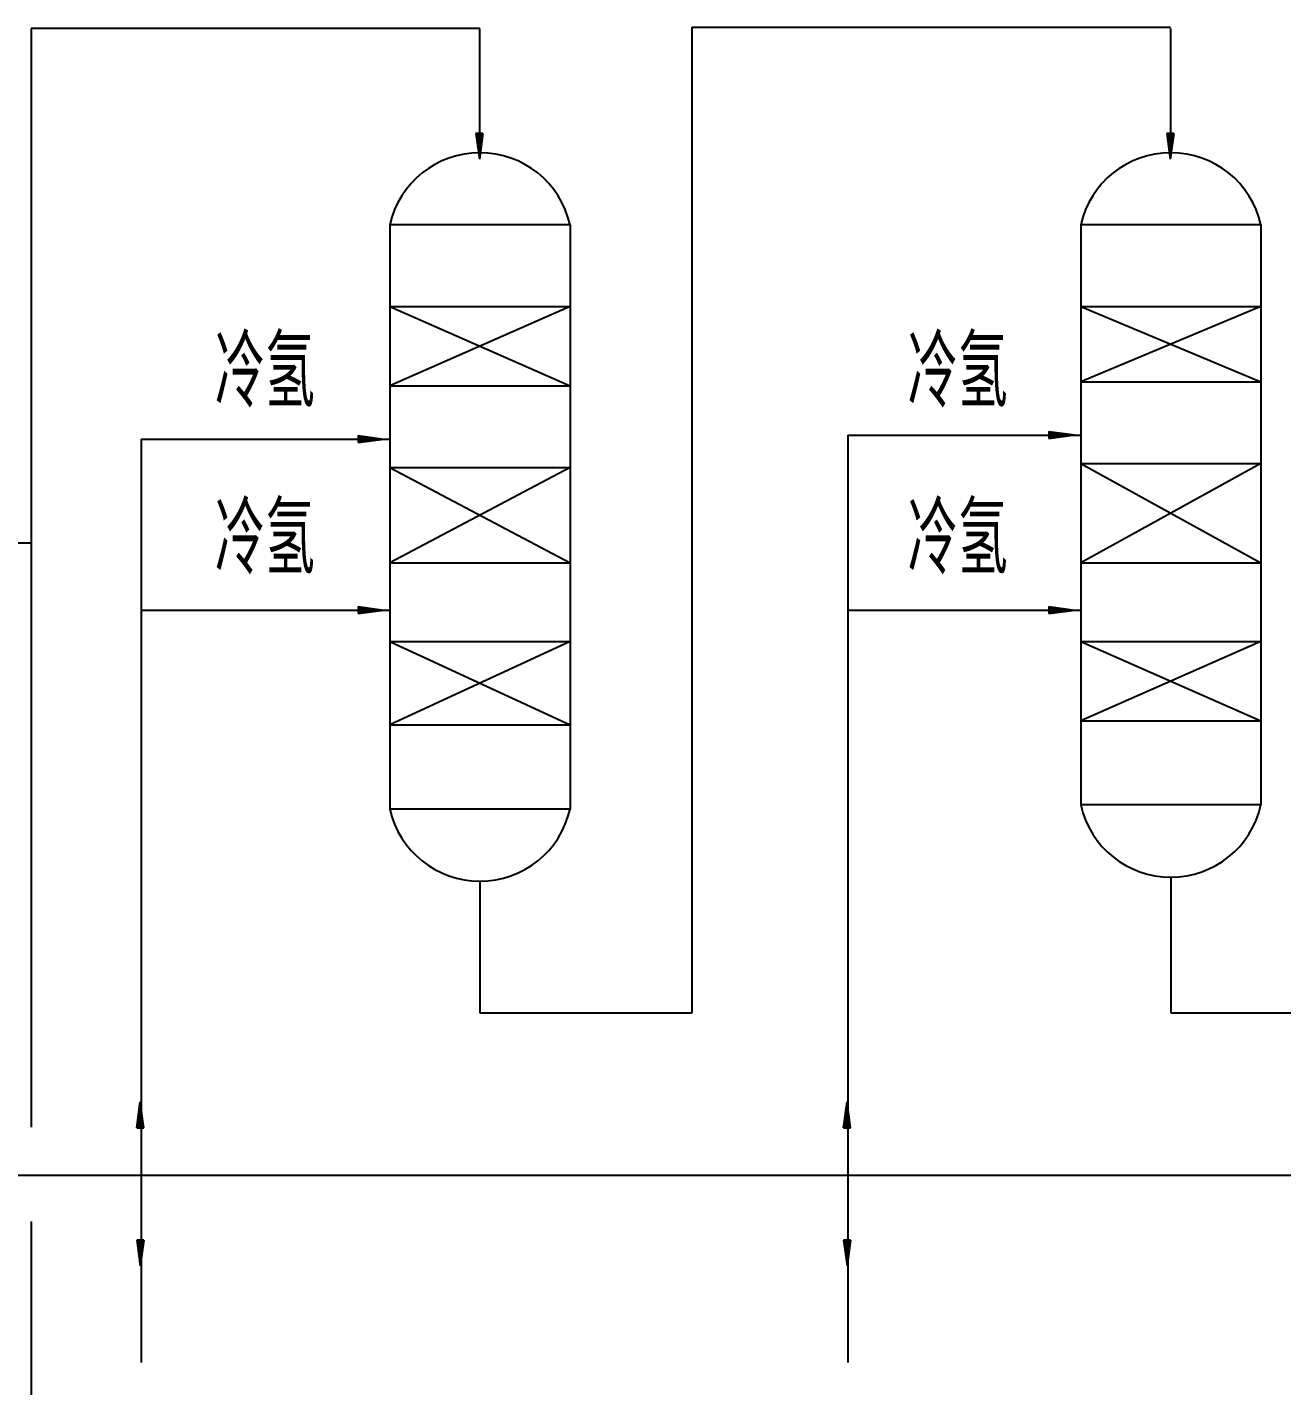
# Model space of a CAD drawing. Extents: x 0 to 420, y 0 to 297.
# Drawn here: x 146.5 to 234.2, y 128.9 to 223.9 of the extents above; entities that cross this region are included whole.
import ezdxf

# ---------------------------------------------------------------- set-up
doc = ezdxf.new("R2010")
doc.units = 0
doc.header["$LTSCALE"] = 300
doc.header["$MEASUREMENT"] = 0
doc.layers.get('0').update_dxf_attribs({"linetype": 'CONTINUOUS'})
doc.styles.get("Standard").update_dxf_attribs({"font": 'txt', "width": 0.62, "bigfont": 'hztxt'})

msp = doc.modelspace()

# ---------------------------------------------------------------- linework, layer by layer
for p, q in [((178.196, 223.763), (146.831, 223.763)), ((146.831, 223.763), (146.831, 146.989)), ((178.196, 215.083), (178.196, 223.763)), ((193.036, 154.967), (193.036, 223.855)), ((193.036, 223.855), (226.459, 223.855)), ((226.489, 215.083), (226.489, 223.763)), ((178.405, 216.422), (177.913, 216.422)), ((177.913, 216.422), (178.159, 214.626)), ((178.399, 216.377), (177.919, 216.377)), ((178.405, 216.332), (177.925, 216.332)), ((178.388, 216.294), (177.93, 216.294)), ((178.382, 216.249), (177.937, 216.249)), ((178.375, 216.204), (177.943, 216.204)), ((178.37, 216.166), (177.948, 216.166)), ((178.365, 216.127), (177.953, 216.127)), ((178.361, 216.102), (177.957, 216.102)), ((178.356, 216.063), (177.962, 216.063)), ((178.354, 216.05), (177.964, 216.05)), ((178.351, 216.025), (177.967, 216.025)), ((178.348, 216.006), (177.97, 216.006)), ((178.348, 216.006), (177.97, 216.006)), ((178.346, 215.986), (177.973, 215.986)), ((178.346, 215.986), (177.973, 215.986)), ((178.343, 215.967), (177.975, 215.967)), ((178.343, 215.967), (177.975, 215.967)), ((178.342, 215.961), (177.976, 215.961)), ((178.338, 215.929), (177.98, 215.929)), ((178.333, 215.897), (177.985, 215.897)), ((178.332, 215.884), (177.987, 215.884)), ((178.328, 215.858), (177.99, 215.858)), ((178.325, 215.839), (177.993, 215.839)), ((178.393, 216.332), (177.996, 216.332)), ((178.322, 215.813), (177.996, 215.813)), ((178.318, 215.781), (178.001, 215.781)), ((178.317, 215.775), (178.001, 215.775)), ((178.312, 215.743), (178.006, 215.743)), ((178.307, 215.705), (178.011, 215.705)), ((178.393, 216.332), (178.015, 216.332)), ((178.303, 215.679), (178.015, 215.679)), ((178.302, 215.666), (178.016, 215.666)), ((178.298, 215.641), (178.02, 215.641)), ((178.293, 215.602), (178.025, 215.602)), ((178.289, 215.57), (178.03, 215.57)), ((178.287, 215.557), (178.031, 215.557)), ((178.286, 215.551), (178.032, 215.551)), ((178.286, 215.551), (178.032, 215.551)), ((178.284, 215.538), (178.034, 215.538)), ((178.284, 215.538), (178.034, 215.538)), ((178.405, 216.422), (178.159, 214.626)), ((178.159, 216.418), (178.159, 214.626)), ((226.698, 216.422), (226.206, 216.422)), ((226.206, 216.422), (226.452, 214.626)), ((226.692, 216.377), (226.212, 216.377)), ((226.698, 216.332), (226.218, 216.332)), ((226.68, 216.294), (226.223, 216.294)), ((226.674, 216.249), (226.229, 216.249)), ((226.668, 216.204), (226.235, 216.204)), ((226.663, 216.166), (226.241, 216.166)), ((226.658, 216.127), (226.246, 216.127)), ((226.654, 216.102), (226.249, 216.102)), ((226.649, 216.063), (226.255, 216.063)), ((226.647, 216.05), (226.256, 216.05)), ((226.644, 216.025), (226.26, 216.025)), ((226.641, 216.006), (226.263, 216.006)), ((226.641, 216.006), (226.263, 216.006)), ((226.638, 215.986), (226.265, 215.986)), ((226.638, 215.986), (226.265, 215.986)), ((226.636, 215.967), (226.268, 215.967)), ((226.636, 215.967), (226.268, 215.967)), ((226.635, 215.961), (226.269, 215.961)), ((226.63, 215.929), (226.273, 215.929)), ((226.626, 215.897), (226.277, 215.897)), ((226.624, 215.884), (226.279, 215.884)), ((226.621, 215.858), (226.283, 215.858)), ((226.618, 215.839), (226.285, 215.839)), ((226.686, 216.332), (226.289, 216.332)), ((226.615, 215.813), (226.289, 215.813)), ((226.61, 215.781), (226.293, 215.781)), ((226.609, 215.775), (226.294, 215.775)), ((226.605, 215.743), (226.299, 215.743)), ((226.6, 215.705), (226.304, 215.705)), ((226.596, 215.679), (226.307, 215.679)), ((226.686, 216.332), (226.308, 216.332)), ((226.594, 215.666), (226.309, 215.666)), ((226.591, 215.641), (226.313, 215.641)), ((226.586, 215.602), (226.318, 215.602)), ((226.581, 215.57), (226.322, 215.57)), ((226.579, 215.557), (226.324, 215.557)), ((226.579, 215.551), (226.325, 215.551)), ((226.579, 215.551), (226.325, 215.551)), ((226.577, 215.538), (226.327, 215.538)), ((226.577, 215.538), (226.327, 215.538)), ((226.698, 216.422), (226.452, 214.626)), ((226.452, 216.418), (226.452, 214.626)), ((178.282, 215.519), (178.037, 215.519)), ((178.281, 215.513), (178.037, 215.513)), ((178.276, 215.481), (178.042, 215.481)), ((178.273, 215.455), (178.045, 215.455)), ((178.269, 215.429), (178.049, 215.429)), ((178.264, 215.391), (178.054, 215.391)), ((178.263, 215.385), (178.055, 215.385)), ((178.26, 215.365), (178.058, 215.365)), ((178.257, 215.34), (178.061, 215.34)), ((178.253, 215.314), (178.065, 215.314)), ((178.252, 215.301), (178.066, 215.301)), ((178.249, 215.282), (178.069, 215.282)), ((178.247, 215.269), (178.071, 215.269)), ((178.246, 215.257), (178.073, 215.257)), ((178.244, 215.244), (178.074, 215.244)), ((178.242, 215.231), (178.076, 215.231)), ((178.242, 215.231), (178.076, 215.231)), ((178.24, 215.218), (178.078, 215.218)), ((178.24, 215.218), (178.078, 215.218)), ((178.239, 215.205), (178.08, 215.205)), ((178.237, 215.193), (178.081, 215.193)), ((178.234, 215.173), (178.084, 215.173)), ((178.232, 215.161), (178.086, 215.161)), ((178.23, 215.141), (178.088, 215.141)), ((178.23, 215.141), (178.088, 215.141)), ((178.229, 215.135), (178.089, 215.135)), ((178.228, 215.128), (178.09, 215.128)), ((178.226, 215.116), (178.092, 215.116)), ((178.224, 215.103), (178.094, 215.103)), ((178.223, 215.09), (178.095, 215.09)), ((178.223, 215.09), (178.095, 215.09)), ((178.222, 215.084), (178.096, 215.084)), ((178.218, 215.058), (178.1, 215.058)), ((178.218, 215.058), (178.1, 215.058)), ((178.217, 215.052), (178.101, 215.052)), ((178.213, 215.02), (178.105, 215.02)), ((178.211, 215.007), (178.107, 215.007)), ((178.21, 214.994), (178.109, 214.994)), ((178.207, 214.975), (178.111, 214.975)), ((178.202, 214.936), (178.116, 214.936)), ((178.199, 214.917), (178.119, 214.917)), ((178.198, 214.911), (178.12, 214.911)), ((178.191, 214.86), (178.127, 214.86)), ((226.574, 215.519), (226.329, 215.519)), ((226.573, 215.513), (226.33, 215.513)), ((226.569, 215.481), (226.335, 215.481)), ((226.565, 215.455), (226.338, 215.455)), ((226.562, 215.429), (226.342, 215.429)), ((226.557, 215.391), (226.347, 215.391)), ((226.556, 215.385), (226.348, 215.385)), ((226.553, 215.365), (226.35, 215.365)), ((226.55, 215.34), (226.354, 215.34)), ((226.546, 215.314), (226.357, 215.314)), ((226.544, 215.301), (226.359, 215.301)), ((226.542, 215.282), (226.362, 215.282)), ((226.54, 215.269), (226.364, 215.269)), ((226.538, 215.257), (226.365, 215.257)), ((226.536, 215.244), (226.367, 215.244)), ((226.535, 215.231), (226.369, 215.231)), ((226.535, 215.231), (226.369, 215.231)), ((226.533, 215.218), (226.371, 215.218)), ((226.533, 215.218), (226.371, 215.218)), ((226.531, 215.205), (226.372, 215.205)), ((226.529, 215.193), (226.374, 215.193)), ((226.527, 215.173), (226.377, 215.173)), ((226.525, 215.161), (226.378, 215.161)), ((226.522, 215.141), (226.381, 215.141)), ((226.522, 215.141), (226.381, 215.141)), ((226.522, 215.135), (226.382, 215.135)), ((226.521, 215.128), (226.383, 215.128)), ((226.519, 215.116), (226.385, 215.116)), ((226.517, 215.103), (226.386, 215.103)), ((226.515, 215.09), (226.388, 215.09)), ((226.515, 215.09), (226.388, 215.09)), ((226.515, 215.084), (226.389, 215.084)), ((226.511, 215.058), (226.392, 215.058)), ((226.511, 215.058), (226.392, 215.058)), ((226.51, 215.052), (226.393, 215.052)), ((226.506, 215.02), (226.398, 215.02)), ((226.504, 215.007), (226.4, 215.007)), ((226.502, 214.994), (226.401, 214.994)), ((226.5, 214.975), (226.404, 214.975)), ((226.494, 214.936), (226.409, 214.936)), ((226.492, 214.917), (226.412, 214.917)), ((226.491, 214.911), (226.413, 214.911)), ((226.484, 214.86), (226.42, 214.86)), ((171.896, 210.038), (171.896, 169.217)), ((184.496, 210.038), (171.896, 210.038)), ((184.496, 210.038), (184.496, 169.217)), ((220.189, 210.038), (220.189, 169.497)), ((232.789, 210.038), (220.189, 210.038)), ((232.789, 210.038), (232.789, 169.497)), ((171.896, 204.334), (184.496, 204.334)), ((171.896, 204.334), (184.496, 198.792)), ((184.496, 204.334), (171.896, 198.792)), ((220.189, 204.334), (232.789, 204.334)), ((220.189, 204.334), (232.789, 199.072)), ((232.789, 204.334), (220.189, 199.072)), ((171.896, 198.792), (184.496, 198.792)), ((220.189, 199.072), (232.789, 199.072)), ((217.971, 195.6), (217.971, 195.107)), ((217.971, 195.6), (219.767, 195.354)), ((218.061, 195.6), (218.061, 195.12)), ((154.505, 195.066), (171.896, 195.066)), ((154.505, 195.066), (154.505, 130.54)), ((169.679, 195.32), (169.679, 194.827)), ((169.679, 195.32), (171.475, 195.073)), ((169.679, 194.827), (171.475, 195.073)), ((169.682, 195.073), (171.475, 195.073)), ((169.724, 195.313), (169.724, 194.833)), ((169.768, 195.32), (169.768, 194.839)), ((169.768, 195.307), (169.768, 194.929)), ((169.768, 195.307), (169.768, 194.91)), ((169.807, 195.302), (169.807, 194.845)), ((169.852, 195.296), (169.852, 194.851)), ((169.896, 195.29), (169.896, 194.857)), ((169.935, 195.284), (169.935, 194.862)), ((169.973, 195.279), (169.973, 194.868)), ((169.999, 195.276), (169.999, 194.871)), ((170.037, 195.27), (170.037, 194.876)), ((170.05, 195.269), (170.05, 194.878)), ((170.076, 195.265), (170.076, 194.882)), ((170.095, 195.263), (170.095, 194.884)), ((170.095, 195.263), (170.095, 194.884)), ((170.114, 195.26), (170.114, 194.887)), ((170.114, 195.26), (170.114, 194.887)), ((170.133, 195.257), (170.133, 194.889)), ((170.133, 195.257), (170.133, 194.889)), ((170.14, 195.256), (170.14, 194.89)), ((170.172, 195.252), (170.172, 194.895)), ((170.204, 195.248), (170.204, 194.899)), ((170.217, 195.246), (170.217, 194.901)), ((170.242, 195.242), (170.242, 194.904)), ((170.261, 195.24), (170.261, 194.907)), ((170.287, 195.236), (170.287, 194.911)), ((170.319, 195.232), (170.319, 194.915)), ((170.325, 195.231), (170.325, 194.916)), ((170.357, 195.227), (170.357, 194.92)), ((170.396, 195.221), (170.396, 194.925)), ((170.421, 195.218), (170.421, 194.929)), ((170.434, 195.216), (170.434, 194.931)), ((170.46, 195.212), (170.46, 194.934)), ((170.498, 195.207), (170.498, 194.939)), ((170.53, 195.203), (170.53, 194.944)), ((170.543, 195.201), (170.543, 194.946)), ((170.549, 195.2), (170.549, 194.947)), ((170.549, 195.2), (170.549, 194.947)), ((170.562, 195.198), (170.562, 194.948)), ((170.562, 195.198), (170.562, 194.948)), ((170.581, 195.196), (170.581, 194.951)), ((170.588, 195.195), (170.588, 194.952)), ((170.62, 195.191), (170.62, 194.956)), ((170.645, 195.187), (170.645, 194.96)), ((170.671, 195.184), (170.671, 194.963)), ((170.71, 195.178), (170.71, 194.968)), ((170.716, 195.177), (170.716, 194.969)), ((170.735, 195.175), (170.735, 194.972)), ((170.761, 195.171), (170.761, 194.975)), ((170.786, 195.168), (170.786, 194.979)), ((170.799, 195.166), (170.799, 194.981)), ((170.818, 195.163), (170.818, 194.983)), ((170.831, 195.162), (170.831, 194.985)), ((170.844, 195.16), (170.844, 194.987)), ((170.857, 195.158), (170.857, 194.989)), ((170.87, 195.156), (170.87, 194.99)), ((170.87, 195.156), (170.87, 194.99)), ((170.882, 195.155), (170.882, 194.992)), ((170.882, 195.155), (170.882, 194.992)), ((170.895, 195.153), (170.895, 194.994)), ((170.908, 195.151), (170.908, 194.996)), ((170.927, 195.148), (170.927, 194.998)), ((170.94, 195.147), (170.94, 195)), ((170.959, 195.144), (170.959, 195.003)), ((170.959, 195.144), (170.959, 195.003)), ((170.966, 195.143), (170.966, 195.004)), ((170.972, 195.142), (170.972, 195.004)), ((170.985, 195.141), (170.985, 195.006)), ((170.998, 195.139), (170.998, 195.008)), ((171.01, 195.137), (171.01, 195.01)), ((171.01, 195.137), (171.01, 195.01)), ((171.017, 195.136), (171.017, 195.011)), ((171.042, 195.133), (171.042, 195.014)), ((171.042, 195.133), (171.042, 195.014)), ((171.049, 195.132), (171.049, 195.015)), ((171.081, 195.127), (171.081, 195.019)), ((171.094, 195.126), (171.094, 195.021)), ((171.106, 195.124), (171.106, 195.023)), ((171.126, 195.121), (171.126, 195.026)), ((171.164, 195.116), (171.164, 195.031)), ((171.183, 195.113), (171.183, 195.033)), ((171.19, 195.112), (171.19, 195.034)), ((171.241, 195.105), (171.241, 195.041)), ((203.903, 195.346), (220.189, 195.346)), ((203.903, 195.346), (203.903, 130.54)), ((217.971, 195.107), (219.767, 195.354)), ((217.975, 195.354), (219.767, 195.354)), ((218.016, 195.594), (218.016, 195.114)), ((218.061, 195.588), (218.061, 195.21)), ((218.061, 195.588), (218.061, 195.191)), ((218.1, 195.582), (218.1, 195.125)), ((218.144, 195.576), (218.144, 195.131)), ((218.189, 195.57), (218.189, 195.137)), ((218.228, 195.565), (218.228, 195.142)), ((218.266, 195.559), (218.266, 195.148)), ((218.292, 195.556), (218.292, 195.151)), ((218.33, 195.551), (218.33, 195.157)), ((218.343, 195.549), (218.343, 195.158)), ((218.368, 195.545), (218.368, 195.162)), ((218.388, 195.543), (218.388, 195.164)), ((218.388, 195.543), (218.388, 195.164)), ((218.407, 195.54), (218.407, 195.167)), ((218.407, 195.54), (218.407, 195.167)), ((218.426, 195.538), (218.426, 195.17)), ((218.426, 195.538), (218.426, 195.17)), ((218.432, 195.537), (218.432, 195.171)), ((218.464, 195.532), (218.464, 195.175)), ((218.496, 195.528), (218.496, 195.179)), ((218.509, 195.526), (218.509, 195.181)), ((218.535, 195.523), (218.535, 195.185)), ((218.554, 195.52), (218.554, 195.187)), ((218.58, 195.516), (218.58, 195.191)), ((218.612, 195.512), (218.612, 195.195)), ((218.618, 195.511), (218.618, 195.196)), ((218.65, 195.507), (218.65, 195.2)), ((218.688, 195.502), (218.688, 195.206)), ((218.714, 195.498), (218.714, 195.209)), ((218.727, 195.496), (218.727, 195.211)), ((218.753, 195.493), (218.753, 195.214)), ((218.791, 195.487), (218.791, 195.22)), ((218.823, 195.483), (218.823, 195.224)), ((218.836, 195.481), (218.836, 195.226)), ((218.842, 195.48), (218.842, 195.227)), ((218.842, 195.48), (218.842, 195.227)), ((218.855, 195.479), (218.855, 195.229)), ((218.855, 195.479), (218.855, 195.229)), ((218.874, 195.476), (218.874, 195.231)), ((218.881, 195.475), (218.881, 195.232)), ((218.913, 195.471), (218.913, 195.236)), ((218.938, 195.467), (218.938, 195.24)), ((218.964, 195.464), (218.964, 195.243)), ((219.002, 195.459), (219.002, 195.249)), ((219.009, 195.458), (219.009, 195.25)), ((219.028, 195.455), (219.028, 195.252)), ((219.053, 195.451), (219.053, 195.256)), ((219.079, 195.448), (219.079, 195.259)), ((219.092, 195.446), (219.092, 195.261)), ((219.111, 195.444), (219.111, 195.264)), ((219.124, 195.442), (219.124, 195.265)), ((219.137, 195.44), (219.137, 195.267)), ((219.149, 195.438), (219.149, 195.269)), ((219.162, 195.437), (219.162, 195.271)), ((219.162, 195.437), (219.162, 195.271)), ((219.175, 195.435), (219.175, 195.272)), ((219.175, 195.435), (219.175, 195.272)), ((219.188, 195.433), (219.188, 195.274)), ((219.201, 195.431), (219.201, 195.276)), ((219.22, 195.429), (219.22, 195.279)), ((219.233, 195.427), (219.233, 195.28)), ((219.252, 195.424), (219.252, 195.283)), ((219.252, 195.424), (219.252, 195.283)), ((219.258, 195.423), (219.258, 195.284)), ((219.265, 195.423), (219.265, 195.285)), ((219.277, 195.421), (219.277, 195.286)), ((219.29, 195.419), (219.29, 195.288)), ((219.303, 195.417), (219.303, 195.29)), ((219.303, 195.417), (219.303, 195.29)), ((219.309, 195.416), (219.309, 195.291)), ((219.335, 195.413), (219.335, 195.294)), ((219.335, 195.413), (219.335, 195.294)), ((219.341, 195.412), (219.341, 195.295)), ((219.373, 195.408), (219.373, 195.3)), ((219.386, 195.406), (219.386, 195.301)), ((219.399, 195.404), (219.399, 195.303)), ((219.418, 195.401), (219.418, 195.306)), ((219.457, 195.396), (219.457, 195.311)), ((219.476, 195.394), (219.476, 195.314)), ((219.482, 195.393), (219.482, 195.315)), ((219.534, 195.386), (219.534, 195.322)), ((184.496, 193.089), (171.896, 186.427)), ((171.896, 193.089), (184.496, 186.427)), ((171.896, 193.089), (184.496, 193.089)), ((232.789, 193.37), (220.189, 186.427)), ((220.189, 193.37), (232.789, 186.427)), ((220.189, 193.37), (232.789, 193.37)), ((124.264, 187.816), (146.831, 187.816)), ((171.896, 186.427), (184.496, 186.427)), ((220.189, 186.427), (232.789, 186.427)), ((169.679, 183.364), (169.679, 182.872)), ((169.679, 183.364), (171.475, 183.118)), ((169.724, 183.358), (169.724, 182.878)), ((169.768, 183.364), (169.768, 182.884)), ((169.768, 183.352), (169.768, 182.974)), ((169.768, 183.352), (169.768, 182.955)), ((169.807, 183.347), (169.807, 182.889)), ((169.852, 183.34), (169.852, 182.895)), ((169.896, 183.334), (169.896, 182.901)), ((169.935, 183.329), (169.935, 182.907)), ((169.973, 183.324), (169.973, 182.912)), ((169.999, 183.32), (169.999, 182.915)), ((170.037, 183.315), (170.037, 182.921)), ((170.05, 183.313), (170.05, 182.923)), ((170.076, 183.31), (170.076, 182.926)), ((170.095, 183.307), (170.095, 182.929)), ((170.095, 183.307), (170.095, 182.929)), ((170.114, 183.304), (170.114, 182.931)), ((170.114, 183.304), (170.114, 182.931)), ((170.133, 183.302), (170.133, 182.934)), ((170.133, 183.302), (170.133, 182.934)), ((170.14, 183.301), (170.14, 182.935)), ((170.172, 183.296), (170.172, 182.939)), ((170.204, 183.292), (170.204, 182.944)), ((170.217, 183.29), (170.217, 182.945)), ((170.242, 183.287), (170.242, 182.949)), ((170.261, 183.284), (170.261, 182.951)), ((170.287, 183.281), (170.287, 182.955)), ((170.319, 183.276), (170.319, 182.959)), ((170.325, 183.275), (170.325, 182.96)), ((170.357, 183.271), (170.357, 182.965)), ((170.396, 183.266), (170.396, 182.97)), ((170.421, 183.262), (170.421, 182.973)), ((170.434, 183.26), (170.434, 182.975)), ((170.46, 183.257), (170.46, 182.979)), ((170.498, 183.252), (170.498, 182.984)), ((217.971, 183.364), (217.971, 182.872)), ((217.971, 183.364), (219.767, 183.118)), ((218.016, 183.358), (218.016, 182.878)), ((218.061, 183.364), (218.061, 182.884)), ((218.061, 183.352), (218.061, 182.974)), ((218.061, 183.352), (218.061, 182.955)), ((218.1, 183.347), (218.1, 182.889)), ((218.144, 183.34), (218.144, 182.895)), ((218.189, 183.334), (218.189, 182.901)), ((218.228, 183.329), (218.228, 182.907)), ((218.266, 183.324), (218.266, 182.912)), ((218.292, 183.32), (218.292, 182.915)), ((218.33, 183.315), (218.33, 182.921)), ((218.343, 183.313), (218.343, 182.923)), ((218.368, 183.31), (218.368, 182.926)), ((218.388, 183.307), (218.388, 182.929)), ((218.388, 183.307), (218.388, 182.929)), ((218.407, 183.304), (218.407, 182.931)), ((218.407, 183.304), (218.407, 182.931)), ((218.426, 183.302), (218.426, 182.934)), ((218.426, 183.302), (218.426, 182.934)), ((218.432, 183.301), (218.432, 182.935)), ((218.464, 183.296), (218.464, 182.939)), ((218.496, 183.292), (218.496, 182.944)), ((218.509, 183.29), (218.509, 182.945)), ((218.535, 183.287), (218.535, 182.949)), ((218.554, 183.284), (218.554, 182.951)), ((218.58, 183.281), (218.58, 182.955)), ((218.612, 183.276), (218.612, 182.959)), ((218.618, 183.275), (218.618, 182.96)), ((218.65, 183.271), (218.65, 182.965)), ((218.688, 183.266), (218.688, 182.97)), ((218.714, 183.262), (218.714, 182.973)), ((218.727, 183.26), (218.727, 182.975)), ((218.753, 183.257), (218.753, 182.979)), ((218.791, 183.252), (218.791, 182.984)), ((154.505, 183.11), (171.896, 183.11)), ((169.679, 182.872), (171.475, 183.118)), ((169.682, 183.118), (171.475, 183.118)), ((170.53, 183.247), (170.53, 182.988)), ((170.543, 183.246), (170.543, 182.99)), ((170.549, 183.245), (170.549, 182.991)), ((170.549, 183.245), (170.549, 182.991)), ((170.562, 183.243), (170.562, 182.993)), ((170.562, 183.243), (170.562, 182.993)), ((170.581, 183.24), (170.581, 182.995)), ((170.588, 183.239), (170.588, 182.996)), ((170.62, 183.235), (170.62, 183.001)), ((170.645, 183.232), (170.645, 183.004)), ((170.671, 183.228), (170.671, 183.008)), ((170.71, 183.223), (170.71, 183.013)), ((170.716, 183.222), (170.716, 183.014)), ((170.735, 183.219), (170.735, 183.016)), ((170.761, 183.216), (170.761, 183.02)), ((170.786, 183.212), (170.786, 183.023)), ((170.799, 183.21), (170.799, 183.025)), ((170.818, 183.208), (170.818, 183.028)), ((170.831, 183.206), (170.831, 183.03)), ((170.844, 183.204), (170.844, 183.031)), ((170.857, 183.203), (170.857, 183.033)), ((170.87, 183.201), (170.87, 183.035)), ((170.87, 183.201), (170.87, 183.035)), ((170.882, 183.199), (170.882, 183.037)), ((170.882, 183.199), (170.882, 183.037)), ((170.895, 183.197), (170.895, 183.038)), ((170.908, 183.196), (170.908, 183.04)), ((170.927, 183.193), (170.927, 183.043)), ((170.94, 183.191), (170.94, 183.045)), ((170.959, 183.188), (170.959, 183.047)), ((170.959, 183.188), (170.959, 183.047)), ((170.966, 183.188), (170.966, 183.048)), ((170.972, 183.187), (170.972, 183.049)), ((170.985, 183.185), (170.985, 183.051)), ((170.998, 183.183), (170.998, 183.052)), ((171.01, 183.181), (171.01, 183.054)), ((171.01, 183.181), (171.01, 183.054)), ((171.017, 183.181), (171.017, 183.055)), ((171.042, 183.177), (171.042, 183.059)), ((171.042, 183.177), (171.042, 183.059)), ((171.049, 183.176), (171.049, 183.059)), ((171.081, 183.172), (171.081, 183.064)), ((171.094, 183.17), (171.094, 183.066)), ((171.106, 183.168), (171.106, 183.067)), ((171.126, 183.166), (171.126, 183.07)), ((171.164, 183.16), (171.164, 183.075)), ((171.183, 183.158), (171.183, 183.078)), ((171.19, 183.157), (171.19, 183.079)), ((171.241, 183.15), (171.241, 183.086)), ((203.903, 183.11), (220.189, 183.11)), ((217.971, 182.872), (219.767, 183.118)), ((217.975, 183.118), (219.767, 183.118)), ((218.823, 183.247), (218.823, 182.988)), ((218.836, 183.246), (218.836, 182.99)), ((218.842, 183.245), (218.842, 182.991)), ((218.842, 183.245), (218.842, 182.991)), ((218.855, 183.243), (218.855, 182.993)), ((218.855, 183.243), (218.855, 182.993)), ((218.874, 183.24), (218.874, 182.995)), ((218.881, 183.239), (218.881, 182.996)), ((218.913, 183.235), (218.913, 183.001)), ((218.938, 183.232), (218.938, 183.004)), ((218.964, 183.228), (218.964, 183.008)), ((219.002, 183.223), (219.002, 183.013)), ((219.009, 183.222), (219.009, 183.014)), ((219.028, 183.219), (219.028, 183.016)), ((219.053, 183.216), (219.053, 183.02)), ((219.079, 183.212), (219.079, 183.023)), ((219.092, 183.21), (219.092, 183.025)), ((219.111, 183.208), (219.111, 183.028)), ((219.124, 183.206), (219.124, 183.03)), ((219.137, 183.204), (219.137, 183.031)), ((219.149, 183.203), (219.149, 183.033)), ((219.162, 183.201), (219.162, 183.035)), ((219.162, 183.201), (219.162, 183.035)), ((219.175, 183.199), (219.175, 183.037)), ((219.175, 183.199), (219.175, 183.037)), ((219.188, 183.197), (219.188, 183.038)), ((219.201, 183.196), (219.201, 183.04)), ((219.22, 183.193), (219.22, 183.043)), ((219.233, 183.191), (219.233, 183.045)), ((219.252, 183.188), (219.252, 183.047)), ((219.252, 183.188), (219.252, 183.047)), ((219.258, 183.188), (219.258, 183.048)), ((219.265, 183.187), (219.265, 183.049)), ((219.277, 183.185), (219.277, 183.051)), ((219.29, 183.183), (219.29, 183.052)), ((219.303, 183.181), (219.303, 183.054)), ((219.303, 183.181), (219.303, 183.054)), ((219.309, 183.181), (219.309, 183.055)), ((219.335, 183.177), (219.335, 183.059)), ((219.335, 183.177), (219.335, 183.059)), ((219.341, 183.176), (219.341, 183.059)), ((219.373, 183.172), (219.373, 183.064)), ((219.386, 183.17), (219.386, 183.066)), ((219.399, 183.168), (219.399, 183.067)), ((219.418, 183.166), (219.418, 183.07)), ((219.457, 183.16), (219.457, 183.075)), ((219.476, 183.158), (219.476, 183.078)), ((219.482, 183.157), (219.482, 183.079)), ((219.534, 183.15), (219.534, 183.086)), ((171.896, 180.929), (184.496, 175.107)), ((184.496, 180.929), (171.896, 175.107)), ((171.896, 180.929), (184.496, 180.929)), ((220.189, 180.929), (232.789, 175.387)), ((232.789, 180.929), (220.189, 175.387)), ((220.189, 180.929), (232.789, 180.929)), ((171.896, 175.107), (184.496, 175.107)), ((220.189, 175.387), (232.789, 175.387)), ((184.496, 169.217), (171.896, 169.217)), ((232.789, 169.497), (220.189, 169.497)), ((226.489, 164.453), (226.489, 154.967)), ((178.196, 164.172), (178.196, 154.967)), ((178.196, 154.967), (193.036, 154.967)), ((226.489, 154.967), (240.884, 154.967)), ((154.207, 146.946), (154.453, 148.742)), ((154.368, 148.124), (154.538, 148.124)), ((154.37, 148.137), (154.536, 148.137)), ((154.37, 148.137), (154.536, 148.137)), ((154.372, 148.15), (154.534, 148.15)), ((154.372, 148.15), (154.534, 148.15)), ((154.373, 148.163), (154.532, 148.163)), ((154.375, 148.175), (154.531, 148.175)), ((154.378, 148.195), (154.528, 148.195)), ((154.38, 148.207), (154.526, 148.207)), ((154.382, 148.227), (154.523, 148.227)), ((154.382, 148.227), (154.523, 148.227)), ((154.383, 148.233), (154.523, 148.233)), ((154.384, 148.239), (154.522, 148.239)), ((154.386, 148.252), (154.52, 148.252)), ((154.387, 148.265), (154.518, 148.265)), ((154.389, 148.278), (154.516, 148.278)), ((154.389, 148.278), (154.516, 148.278)), ((154.39, 148.284), (154.516, 148.284)), ((154.394, 148.316), (154.511, 148.316)), ((154.394, 148.31), (154.512, 148.31)), ((154.394, 148.31), (154.512, 148.31)), ((154.399, 148.348), (154.507, 148.348)), ((154.401, 148.361), (154.505, 148.361)), ((154.402, 148.374), (154.503, 148.374)), ((154.405, 148.393), (154.501, 148.393)), ((154.41, 148.432), (154.495, 148.432)), ((154.413, 148.451), (154.493, 148.451)), ((154.414, 148.457), (154.492, 148.457)), ((154.421, 148.508), (154.485, 148.508)), ((154.699, 146.946), (154.453, 148.742)), ((154.453, 146.949), (154.453, 148.742)), ((203.617, 146.946), (203.863, 148.742)), ((203.778, 148.124), (203.948, 148.124)), ((203.78, 148.137), (203.946, 148.137)), ((203.78, 148.137), (203.946, 148.137)), ((203.782, 148.15), (203.944, 148.15)), ((203.782, 148.15), (203.944, 148.15)), ((203.784, 148.163), (203.943, 148.163)), ((203.786, 148.175), (203.941, 148.175)), ((203.788, 148.195), (203.938, 148.195)), ((203.79, 148.207), (203.936, 148.207)), ((203.793, 148.233), (203.933, 148.233)), ((203.793, 148.227), (203.934, 148.227)), ((203.793, 148.227), (203.934, 148.227)), ((203.794, 148.239), (203.932, 148.239)), ((203.796, 148.252), (203.93, 148.252)), ((203.798, 148.265), (203.929, 148.265)), ((203.8, 148.284), (203.926, 148.284)), ((203.8, 148.278), (203.927, 148.278)), ((203.8, 148.278), (203.927, 148.278)), ((203.804, 148.31), (203.922, 148.31)), ((203.804, 148.31), (203.922, 148.31)), ((203.805, 148.316), (203.922, 148.316)), ((203.809, 148.348), (203.917, 148.348)), ((203.811, 148.361), (203.915, 148.361)), ((203.813, 148.374), (203.914, 148.374)), ((203.815, 148.393), (203.911, 148.393)), ((203.821, 148.432), (203.906, 148.432)), ((203.823, 148.451), (203.903, 148.451)), ((203.824, 148.457), (203.902, 148.457)), ((203.831, 148.508), (203.895, 148.508)), ((204.109, 146.946), (203.863, 148.742)), ((203.863, 146.949), (203.863, 148.742)), ((154.242, 147.202), (154.664, 147.202)), ((154.247, 147.241), (154.659, 147.241)), ((154.25, 147.266), (154.655, 147.266)), ((154.256, 147.305), (154.65, 147.305)), ((154.258, 147.318), (154.648, 147.318)), ((154.261, 147.343), (154.645, 147.343)), ((154.264, 147.362), (154.642, 147.362)), ((154.264, 147.362), (154.642, 147.362)), ((154.266, 147.382), (154.639, 147.382)), ((154.266, 147.382), (154.639, 147.382)), ((154.269, 147.401), (154.637, 147.401)), ((154.269, 147.401), (154.637, 147.401)), ((154.27, 147.407), (154.636, 147.407)), ((154.274, 147.439), (154.631, 147.439)), ((154.279, 147.471), (154.627, 147.471)), ((154.28, 147.484), (154.625, 147.484)), ((154.284, 147.51), (154.622, 147.51)), ((154.286, 147.529), (154.619, 147.529)), ((154.29, 147.554), (154.616, 147.554)), ((154.294, 147.586), (154.611, 147.586)), ((154.295, 147.593), (154.61, 147.593)), ((154.3, 147.625), (154.606, 147.625)), ((154.305, 147.663), (154.601, 147.663)), ((154.308, 147.689), (154.597, 147.689)), ((154.31, 147.702), (154.595, 147.702)), ((154.314, 147.727), (154.592, 147.727)), ((154.319, 147.766), (154.587, 147.766)), ((154.323, 147.798), (154.582, 147.798)), ((154.325, 147.811), (154.581, 147.811)), ((154.326, 147.817), (154.58, 147.817)), ((154.326, 147.817), (154.58, 147.817)), ((154.328, 147.83), (154.578, 147.83)), ((154.328, 147.83), (154.578, 147.83)), ((154.33, 147.849), (154.575, 147.849)), ((154.331, 147.855), (154.574, 147.855)), ((154.336, 147.887), (154.57, 147.887)), ((154.339, 147.913), (154.567, 147.913)), ((154.343, 147.939), (154.563, 147.939)), ((154.348, 147.977), (154.558, 147.977)), ((154.349, 147.983), (154.557, 147.983)), ((154.351, 148.003), (154.554, 148.003)), ((154.355, 148.028), (154.551, 148.028)), ((154.358, 148.054), (154.547, 148.054)), ((154.36, 148.067), (154.545, 148.067)), ((154.363, 148.086), (154.543, 148.086)), ((154.365, 148.099), (154.541, 148.099)), ((154.366, 148.111), (154.539, 148.111)), ((203.652, 147.202), (204.074, 147.202)), ((203.657, 147.241), (204.069, 147.241)), ((203.661, 147.266), (204.066, 147.266)), ((203.666, 147.305), (204.06, 147.305)), ((203.668, 147.318), (204.059, 147.318)), ((203.671, 147.343), (204.055, 147.343)), ((203.674, 147.362), (204.052, 147.362)), ((203.674, 147.362), (204.052, 147.362)), ((203.677, 147.382), (204.05, 147.382)), ((203.677, 147.382), (204.05, 147.382)), ((203.679, 147.401), (204.047, 147.401)), ((203.679, 147.401), (204.047, 147.401)), ((203.68, 147.407), (204.046, 147.407)), ((203.685, 147.439), (204.042, 147.439)), ((203.689, 147.471), (204.037, 147.471)), ((203.691, 147.484), (204.036, 147.484)), ((203.694, 147.51), (204.032, 147.51)), ((203.697, 147.529), (204.03, 147.529)), ((203.7, 147.554), (204.026, 147.554)), ((203.705, 147.586), (204.022, 147.586)), ((203.706, 147.593), (204.021, 147.593)), ((203.71, 147.625), (204.016, 147.625)), ((203.715, 147.663), (204.011, 147.663)), ((203.719, 147.689), (204.008, 147.689)), ((203.721, 147.702), (204.006, 147.702)), ((203.724, 147.727), (204.002, 147.727)), ((203.729, 147.766), (203.997, 147.766)), ((203.734, 147.798), (203.993, 147.798)), ((203.735, 147.811), (203.991, 147.811)), ((203.736, 147.817), (203.99, 147.817)), ((203.736, 147.817), (203.99, 147.817)), ((203.738, 147.83), (203.988, 147.83)), ((203.738, 147.83), (203.988, 147.83)), ((203.741, 147.849), (203.986, 147.849)), ((203.742, 147.855), (203.985, 147.855)), ((203.746, 147.887), (203.98, 147.887)), ((203.75, 147.913), (203.977, 147.913)), ((203.753, 147.939), (203.973, 147.939)), ((203.758, 147.977), (203.968, 147.977)), ((203.759, 147.983), (203.967, 147.983)), ((203.762, 148.003), (203.965, 148.003)), ((203.765, 148.028), (203.961, 148.028)), ((203.769, 148.054), (203.958, 148.054)), ((203.771, 148.067), (203.956, 148.067)), ((203.773, 148.086), (203.953, 148.086)), ((203.775, 148.099), (203.951, 148.099)), ((203.777, 148.111), (203.95, 148.111)), ((154.207, 147.036), (154.687, 147.036)), ((154.207, 146.946), (154.699, 146.946)), ((154.213, 146.991), (154.693, 146.991)), ((154.219, 147.036), (154.616, 147.036)), ((154.219, 147.036), (154.597, 147.036)), ((154.224, 147.074), (154.682, 147.074)), ((154.23, 147.119), (154.675, 147.119)), ((154.236, 147.164), (154.669, 147.164)), ((203.617, 147.036), (204.097, 147.036)), ((203.617, 146.946), (204.109, 146.946)), ((203.623, 146.991), (204.103, 146.991)), ((203.629, 147.036), (204.026, 147.036)), ((203.629, 147.036), (204.007, 147.036)), ((203.635, 147.074), (204.092, 147.074)), ((203.641, 147.119), (204.086, 147.119)), ((203.647, 147.164), (204.08, 147.164)), ((298.949, 143.614), (133.657, 143.614)), ((146.831, 140.4), (146.831, 127.616)), ((154.204, 139.09), (154.45, 137.295)), ((154.696, 139.09), (154.204, 139.09)), ((154.69, 139.046), (154.21, 139.046)), ((154.696, 139.001), (154.216, 139.001)), ((154.679, 138.962), (154.221, 138.962)), ((154.672, 138.918), (154.227, 138.918)), ((154.666, 138.873), (154.233, 138.873)), ((154.661, 138.834), (154.239, 138.834)), ((154.656, 138.796), (154.244, 138.796)), ((154.652, 138.77), (154.248, 138.77)), ((154.647, 138.732), (154.253, 138.732)), ((154.645, 138.719), (154.255, 138.719)), ((154.642, 138.694), (154.258, 138.694)), ((154.639, 138.674), (154.261, 138.674)), ((154.639, 138.674), (154.261, 138.674)), ((154.636, 138.655), (154.263, 138.655)), ((154.636, 138.655), (154.263, 138.655)), ((154.634, 138.636), (154.266, 138.636)), ((154.634, 138.636), (154.266, 138.636)), ((154.633, 138.629), (154.267, 138.629)), ((154.684, 139.001), (154.287, 139.001)), ((154.684, 139.001), (154.306, 139.001)), ((154.696, 139.09), (154.45, 137.295)), ((154.45, 139.087), (154.45, 137.295)), ((203.614, 139.09), (203.86, 137.295)), ((204.106, 139.09), (203.614, 139.09)), ((204.1, 139.046), (203.62, 139.046)), ((204.106, 139.001), (203.626, 139.001)), ((204.089, 138.962), (203.632, 138.962)), ((204.083, 138.918), (203.638, 138.918)), ((204.077, 138.873), (203.644, 138.873)), ((204.071, 138.834), (203.649, 138.834)), ((204.066, 138.796), (203.654, 138.796)), ((204.063, 138.77), (203.658, 138.77)), ((204.057, 138.732), (203.663, 138.732)), ((204.056, 138.719), (203.665, 138.719)), ((204.052, 138.694), (203.668, 138.694)), ((204.049, 138.674), (203.671, 138.674)), ((204.049, 138.674), (203.671, 138.674)), ((204.047, 138.655), (203.674, 138.655)), ((204.047, 138.655), (203.674, 138.655)), ((204.044, 138.636), (203.676, 138.636)), ((204.044, 138.636), (203.676, 138.636)), ((204.043, 138.629), (203.677, 138.629)), ((204.094, 139.001), (203.697, 139.001)), ((204.094, 139.001), (203.716, 139.001)), ((204.106, 139.09), (203.86, 137.295)), ((203.86, 139.087), (203.86, 137.295)), ((154.628, 138.597), (154.271, 138.597)), ((154.624, 138.565), (154.276, 138.565)), ((154.622, 138.553), (154.277, 138.553)), ((154.619, 138.527), (154.281, 138.527)), ((154.616, 138.508), (154.283, 138.508)), ((154.613, 138.482), (154.287, 138.482)), ((154.608, 138.45), (154.291, 138.45)), ((154.607, 138.444), (154.292, 138.444)), ((154.603, 138.412), (154.297, 138.412)), ((154.598, 138.373), (154.302, 138.373)), ((154.594, 138.348), (154.305, 138.348)), ((154.592, 138.335), (154.307, 138.335)), ((154.589, 138.309), (154.311, 138.309)), ((154.584, 138.271), (154.316, 138.271)), ((154.579, 138.239), (154.32, 138.239)), ((154.578, 138.226), (154.322, 138.226)), ((154.577, 138.22), (154.323, 138.22)), ((154.577, 138.22), (154.323, 138.22)), ((154.575, 138.207), (154.325, 138.207)), ((154.575, 138.207), (154.325, 138.207)), ((154.572, 138.188), (154.327, 138.188)), ((154.571, 138.181), (154.328, 138.181)), ((154.567, 138.149), (154.333, 138.149)), ((154.564, 138.124), (154.336, 138.124)), ((154.56, 138.098), (154.34, 138.098)), ((154.555, 138.06), (154.345, 138.06)), ((154.554, 138.053), (154.346, 138.053)), ((154.551, 138.034), (154.348, 138.034)), ((154.548, 138.009), (154.352, 138.009)), ((154.544, 137.983), (154.355, 137.983)), ((154.542, 137.97), (154.357, 137.97)), ((154.54, 137.951), (154.36, 137.951)), ((154.538, 137.938), (154.362, 137.938)), ((154.536, 137.925), (154.363, 137.925)), ((154.535, 137.912), (154.365, 137.912)), ((154.533, 137.9), (154.367, 137.9)), ((154.533, 137.9), (154.367, 137.9)), ((154.531, 137.887), (154.369, 137.887)), ((154.531, 137.887), (154.369, 137.887)), ((154.529, 137.874), (154.37, 137.874)), ((154.528, 137.861), (154.372, 137.861)), ((154.525, 137.842), (154.375, 137.842)), ((154.523, 137.829), (154.377, 137.829)), ((154.521, 137.81), (154.379, 137.81)), ((154.521, 137.81), (154.379, 137.81)), ((154.52, 137.804), (154.38, 137.804)), ((154.519, 137.797), (154.381, 137.797)), ((154.517, 137.784), (154.383, 137.784)), ((154.515, 137.772), (154.384, 137.772)), ((154.513, 137.759), (154.386, 137.759)), ((154.513, 137.759), (154.386, 137.759)), ((154.513, 137.752), (154.387, 137.752)), ((154.509, 137.727), (154.391, 137.727)), ((154.509, 137.727), (154.391, 137.727)), ((154.508, 137.72), (154.391, 137.72)), ((154.504, 137.688), (154.396, 137.688)), ((204.039, 138.597), (203.682, 138.597)), ((204.034, 138.565), (203.686, 138.565)), ((204.033, 138.553), (203.688, 138.553)), ((204.029, 138.527), (203.691, 138.527)), ((204.027, 138.508), (203.694, 138.508)), ((204.023, 138.482), (203.697, 138.482)), ((204.019, 138.45), (203.702, 138.45)), ((204.018, 138.444), (203.703, 138.444)), ((204.013, 138.412), (203.707, 138.412)), ((204.008, 138.373), (203.712, 138.373)), ((204.005, 138.348), (203.716, 138.348)), ((204.003, 138.335), (203.718, 138.335)), ((203.999, 138.309), (203.721, 138.309)), ((203.994, 138.271), (203.726, 138.271)), ((203.99, 138.239), (203.731, 138.239)), ((203.988, 138.226), (203.732, 138.226)), ((203.987, 138.22), (203.733, 138.22)), ((203.987, 138.22), (203.733, 138.22)), ((203.985, 138.207), (203.735, 138.207)), ((203.985, 138.207), (203.735, 138.207)), ((203.983, 138.188), (203.738, 138.188)), ((203.982, 138.181), (203.739, 138.181)), ((203.977, 138.149), (203.743, 138.149)), ((203.974, 138.124), (203.747, 138.124)), ((203.97, 138.098), (203.75, 138.098)), ((203.965, 138.06), (203.755, 138.06)), ((203.964, 138.053), (203.756, 138.053)), ((203.962, 138.034), (203.759, 138.034)), ((203.958, 138.009), (203.762, 138.009)), ((203.955, 137.983), (203.766, 137.983)), ((203.953, 137.97), (203.768, 137.97)), ((203.95, 137.951), (203.77, 137.951)), ((203.948, 137.938), (203.772, 137.938)), ((203.947, 137.925), (203.774, 137.925)), ((203.945, 137.912), (203.776, 137.912)), ((203.943, 137.9), (203.777, 137.9)), ((203.943, 137.9), (203.777, 137.9)), ((203.941, 137.887), (203.779, 137.887)), ((203.941, 137.887), (203.779, 137.887)), ((203.94, 137.874), (203.781, 137.874)), ((203.938, 137.861), (203.783, 137.861)), ((203.935, 137.842), (203.785, 137.842)), ((203.934, 137.829), (203.787, 137.829)), ((203.931, 137.81), (203.79, 137.81)), ((203.931, 137.81), (203.79, 137.81)), ((203.93, 137.804), (203.79, 137.804)), ((203.929, 137.797), (203.791, 137.797)), ((203.927, 137.784), (203.793, 137.784)), ((203.926, 137.772), (203.795, 137.772)), ((203.924, 137.759), (203.797, 137.759)), ((203.924, 137.759), (203.797, 137.759)), ((203.923, 137.752), (203.797, 137.752)), ((203.919, 137.727), (203.801, 137.727)), ((203.919, 137.727), (203.801, 137.727)), ((203.919, 137.72), (203.802, 137.72)), ((203.914, 137.688), (203.806, 137.688)), ((154.502, 137.676), (154.398, 137.676)), ((154.5, 137.663), (154.399, 137.663)), ((154.498, 137.644), (154.402, 137.644)), ((154.492, 137.605), (154.407, 137.605)), ((154.49, 137.586), (154.41, 137.586)), ((154.489, 137.58), (154.411, 137.58)), ((154.482, 137.528), (154.418, 137.528)), ((203.912, 137.676), (203.808, 137.676)), ((203.911, 137.663), (203.81, 137.663)), ((203.908, 137.644), (203.812, 137.644)), ((203.903, 137.605), (203.818, 137.605)), ((203.9, 137.586), (203.82, 137.586)), ((203.899, 137.58), (203.821, 137.58)), ((203.892, 137.528), (203.828, 137.528))]:
    msp.add_line(p, q)
for centre, start, end in [((178.196, 208.627), 12.62664, 167.37336), ((226.489, 208.627), 12.62664, 167.37336), ((178.196, 170.628), 192.62664, 347.37336), ((226.489, 170.909), 192.62664, 347.37336)]:
    msp.add_arc(centre, 6.456, start, end)

# ---------------------------------------------------------------- texts
at = {"width": 0.7}
for p in [(159.664, 197.276), (208.091, 197.276), (159.664, 185.619), (208.091, 185.619)]:
    msp.add_text('冷氢', height=5, dxfattribs=at).set_placement(p)

doc.saveas('drawing.dxf')
